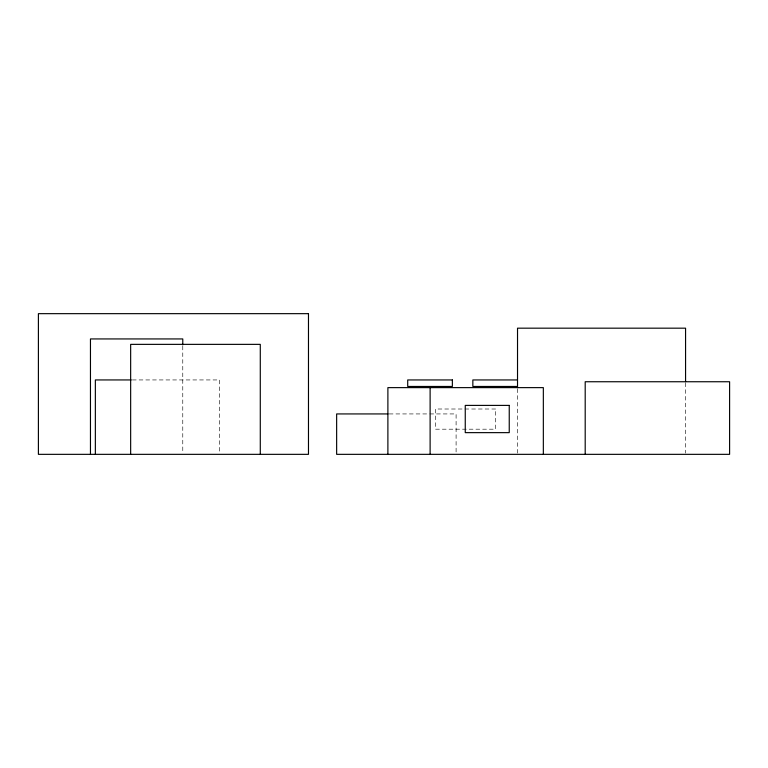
<?xml version="1.0" encoding="UTF-8"?>
<svg xmlns="http://www.w3.org/2000/svg" width="768" height="768" viewBox="0 0 768 768"><rect width="100%" height="100%" fill="white"/><g stroke="black" fill="none" stroke-linecap="round" stroke-linejoin="round"><path stroke-width="0.58" stroke-dasharray="3.84 2.88" d="M132.374 379.939L219.552 379.939L219.552 453.158M389.203 413.933L428.621 413.933M429.811 413.933L456.096 413.933L456.096 453.158M685.565 382.925L685.565 453.149M517.526 388.877L517.526 453.149M182.774 346.08L182.774 453.149M495.648 409.008L435.389 409.008L435.389 429.187L495.648 429.187L495.648 409.008"/><path stroke-width="1.15" d="M131.184 379.939L95.357 379.939L95.357 454.339M517.498 379.949L472.848 379.949L472.848 386.467L517.498 386.467M388.003 413.933L336.643 413.933L336.643 454.339L729.6 454.339L729.6 381.744L585.197 381.744L585.197 454.339M685.565 381.734L685.565 328.176L517.526 328.176L517.526 387.686M543.341 454.339L543.341 387.629L387.888 387.629L387.888 454.339M430.118 387.629L430.118 454.339M260.285 454.339L260.285 344.362L130.656 344.362L130.656 454.339M182.774 344.89L182.774 338.938L90.461 338.938L90.461 454.339M308.477 313.661L38.4 313.661L38.4 454.339L308.477 454.339L308.477 313.661M452.362 379.949L407.712 379.949L407.712 386.467L452.362 386.467L452.362 379.949M509.242 405.398L465.254 405.398L465.254 432.643L509.242 432.643L509.242 405.398"/></g></svg>
